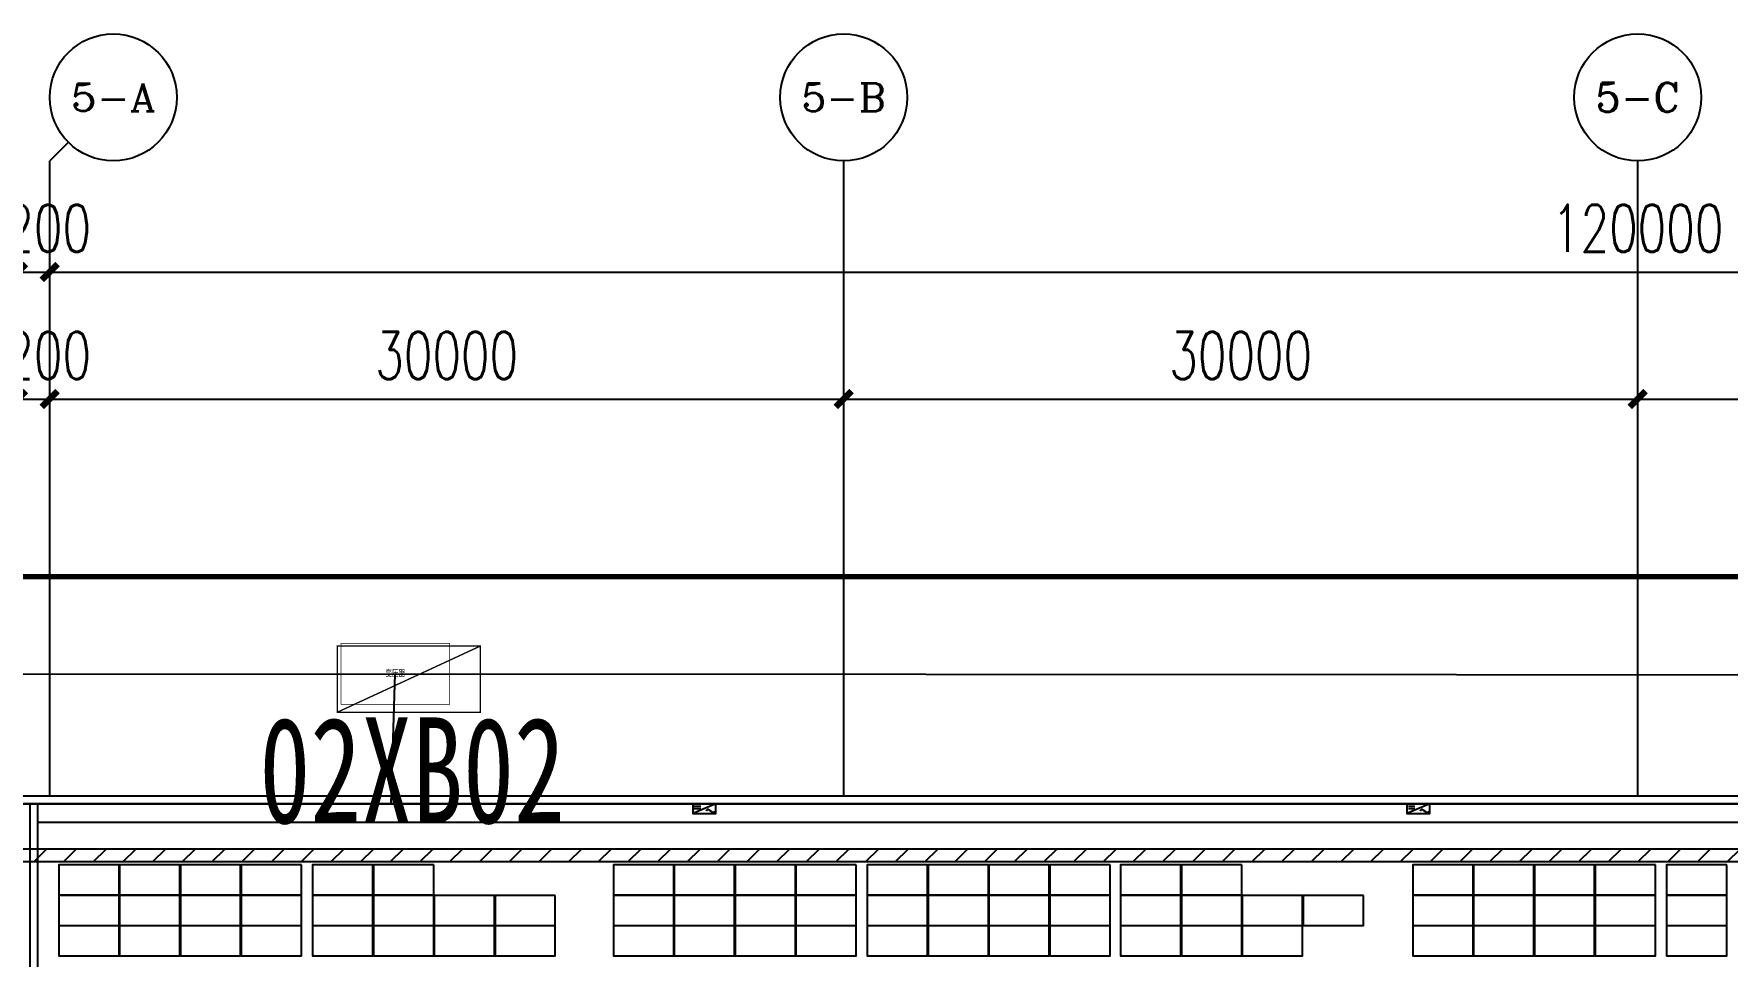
# Model space of a CAD drawing. Header units: millimetres. Extents: x 1218 to 2690, y 1163 to 1758.
# Drawn here: x 1961.8 to 2025.8, y 1488.1 to 1522.9 of the extents above; entities that cross this region are included whole.
import ezdxf
from ezdxf.enums import TextEntityAlignment as Align

# ---------------------------------------------------------------- set-up
doc = ezdxf.new("R2010")
doc.units = ezdxf.units.MM
for name, color, linetype in [('AXIS', 3, 'Continuous'), ('AXIS_TEXT', 7, 'Continuous'), ('PUB_DIM', 3, 'Continuous'), ('WALL', 9, 'Continuous'), ('单元区域外轮廓', 7, 'ByLayer'), ('屋脊线', 7, 'ByLayer'), ('接线图文字', 7, 'Continuous'), ('电缆通道', 7, 'ByLayer'), ('箱变', 7, 'ByLayer'), ('箱逆', 2, 'Continuous'), ('组件', 7, 'ByLayer'), ('运维走道板', 1, 'Continuous'), ('逆变器', 7, 'ByLayer')]:
    doc.layers.add(name, color=color, linetype=linetype)
doc.styles.add('_TCH_AXIS', font='COMPLEX', dxfattribs={"bigfont": 'GBCBIG'})
doc.styles.add('_TCH_DIM_T3', font='SIMPLEX', dxfattribs={"width": 0.705882, "bigfont": 'GBCBIG'})
doc.styles.add('Albedo', font='gbenor', dxfattribs={"bigfont": 'gbcbig'})
doc.styles.add('COMPLEX', font='COMPLEX')
doc.styles.add('仿宋1250', font='', dxfattribs={"width": 0.7071, "height": 1250})
doc.styles.get('仿宋1250').set_extended_font_data('FangSong')
doc.dimstyles.new('_TCH_ARCH&&600', dxfattribs={"dimtxt": 1785, "dimasz": 600, "dimexe": 1500, "dimexo": 1800, "dimgap": 757.5, "dimtad": 1, "dimdec": 0, "dimtxsty": '_TCH_DIM_T3', "dimblk": 'ARCHTICK', "dimcen": 2.5, "dimclrt": 7, "dimazin": 2, "dimtfac": 1, "dimtdec": 0, "dimtix": 1, "dimtmove": 2, "dimatfit": 3})

# ---------------------------------------------------------------- blocks, each defined once
blk = doc.blocks.new('_ArchTick')
at = {"color": 0, "linetype": 'ByBlock', "const_width": 0.4}
blk.add_lwpolyline([(-0.5, -0.5), (0.5, 0.5)], dxfattribs=at)
blk = doc.blocks.new('*D363')
at = {"layer": 'AXIS', "color": 0, "lineweight": -2, "transparency": 16777216}
for p, q in [((754960, 2024904), (754960, 2044404)), ((874960, 2024904), (874960, 2044404)), ((754960, 2042904), (874960, 2042904))]:
    blk.add_line(p, q, dxfattribs=at)
at = {"layer": 'Defpoints', "color": 0, "transparency": 16777216}
for p in [(874960, 2042904), (754960, 2023104), (874960, 2023104)]:
    blk.add_point(p, dxfattribs=at)
at = {"layer": 'AXIS', "color": 0, "lineweight": -2, "transparency": 16777216, "xscale": 600, "yscale": 600, "zscale": 600, "rotation": 180}
blk.add_blockref('_ArchTick', (754960, 2042904), dxfattribs=at)
at = {"layer": 'AXIS', "color": 0, "lineweight": -2, "transparency": 16777216, "xscale": 600, "yscale": 600, "zscale": 600}
blk.add_blockref('_ArchTick', (874960, 2042904), dxfattribs=at)
at = {"layer": 'AXIS', "color": 7, "transparency": 16777216, "insert": (814960, 2044554), "char_height": 1785, "attachment_point": 5, "style": '_TCH_DIM_T3'}
blk.add_mtext('\\A1;120000', dxfattribs=at)
blk = doc.blocks.new('*D364')
at = {"layer": 'AXIS', "color": 0, "lineweight": -2, "transparency": 16777216}
for p, q in [((754960, 2024904), (754960, 2039604)), ((784960, 2024904), (784960, 2039604)), ((754960, 2038104), (784960, 2038104))]:
    blk.add_line(p, q, dxfattribs=at)
at = {"layer": 'Defpoints', "color": 0, "transparency": 16777216}
for p in [(784960, 2038104), (754960, 2023104), (784960, 2023104)]:
    blk.add_point(p, dxfattribs=at)
at = {"layer": 'AXIS', "color": 0, "lineweight": -2, "transparency": 16777216, "xscale": 600, "yscale": 600, "zscale": 600, "rotation": 180}
blk.add_blockref('_ArchTick', (754960, 2038104), dxfattribs=at)
at = {"layer": 'AXIS', "color": 0, "lineweight": -2, "transparency": 16777216, "xscale": 600, "yscale": 600, "zscale": 600}
blk.add_blockref('_ArchTick', (784960, 2038104), dxfattribs=at)
at = {"layer": 'AXIS', "color": 7, "transparency": 16777216, "insert": (769960, 2039754), "char_height": 1785, "attachment_point": 5, "style": '_TCH_DIM_T3'}
blk.add_mtext('\\A1;30000', dxfattribs=at)
blk = doc.blocks.new('*D365')
at = {"layer": 'AXIS', "color": 0, "lineweight": -2, "transparency": 16777216}
for p, q in [((784960, 2024904), (784960, 2039604)), ((814960, 2024904), (814960, 2039604)), ((784960, 2038104), (814960, 2038104))]:
    blk.add_line(p, q, dxfattribs=at)
at = {"layer": 'Defpoints', "color": 0, "transparency": 16777216}
for p in [(814960, 2038104), (784960, 2023104), (814960, 2023104)]:
    blk.add_point(p, dxfattribs=at)
at = {"layer": 'AXIS', "color": 0, "lineweight": -2, "transparency": 16777216, "xscale": 600, "yscale": 600, "zscale": 600, "rotation": 180}
blk.add_blockref('_ArchTick', (784960, 2038104), dxfattribs=at)
at = {"layer": 'AXIS', "color": 0, "lineweight": -2, "transparency": 16777216, "xscale": 600, "yscale": 600, "zscale": 600}
blk.add_blockref('_ArchTick', (814960, 2038104), dxfattribs=at)
at = {"layer": 'AXIS', "color": 7, "transparency": 16777216, "insert": (799960, 2039754), "char_height": 1785, "attachment_point": 5, "style": '_TCH_DIM_T3'}
blk.add_mtext('\\A1;30000', dxfattribs=at)
blk = doc.blocks.new('*D366')
at = {"layer": 'AXIS', "color": 0, "lineweight": -2, "transparency": 16777216}
for p, q in [((814960, 2024904), (814960, 2039604)), ((844960, 2024904), (844960, 2039604)), ((814960, 2038104), (844960, 2038104))]:
    blk.add_line(p, q, dxfattribs=at)
at = {"layer": 'Defpoints', "color": 0, "transparency": 16777216}
for p in [(844960, 2038104), (814960, 2023104), (844960, 2023104)]:
    blk.add_point(p, dxfattribs=at)
at = {"layer": 'AXIS', "color": 0, "lineweight": -2, "transparency": 16777216, "xscale": 600, "yscale": 600, "zscale": 600, "rotation": 180}
blk.add_blockref('_ArchTick', (814960, 2038104), dxfattribs=at)
at = {"layer": 'AXIS', "color": 0, "lineweight": -2, "transparency": 16777216, "xscale": 600, "yscale": 600, "zscale": 600}
blk.add_blockref('_ArchTick', (844960, 2038104), dxfattribs=at)
at = {"layer": 'AXIS', "color": 7, "transparency": 16777216, "insert": (829960, 2039754), "char_height": 1785, "attachment_point": 5, "style": '_TCH_DIM_T3'}
blk.add_mtext('\\A1;30000', dxfattribs=at)
blk = doc.blocks.new('*D138')
at = {"layer": 'Defpoints', "color": 0, "transparency": 16777216}
for p in [(754960, 2038104), (753760, 2023104), (754960, 2023104)]:
    blk.add_point(p, dxfattribs=at)
at = {"layer": 'PUB_DIM', "color": 0, "lineweight": -2, "transparency": 16777216}
for p, q in [((753760, 2024904), (753760, 2039604)), ((754960, 2024904), (754960, 2039604)), ((753760, 2038104), (753160, 2038104)), ((753760, 2038104), (754960, 2038104)), ((754960, 2038104), (755560, 2038104))]:
    blk.add_line(p, q, dxfattribs=at)
at = {"layer": 'PUB_DIM', "color": 0, "lineweight": -2, "transparency": 16777216, "xscale": 600, "yscale": 600, "zscale": 600}
blk.add_blockref('_ArchTick', (753760, 2038104), dxfattribs=at)
at = {"layer": 'PUB_DIM', "color": 0, "lineweight": -2, "transparency": 16777216, "xscale": 600, "yscale": 600, "zscale": 600, "rotation": 180}
blk.add_blockref('_ArchTick', (754960, 2038104), dxfattribs=at)
at = {"layer": 'PUB_DIM', "color": 7, "transparency": 16777216, "insert": (754360, 2039754), "char_height": 1785, "attachment_point": 5, "style": '_TCH_DIM_T3'}
blk.add_mtext('\\A1;1200', dxfattribs=at)
blk = doc.blocks.new('*D139')
at = {"layer": 'Defpoints', "color": 0, "transparency": 16777216}
for p in [(754960, 2042904), (753760, 2023104), (754960, 2023104)]:
    blk.add_point(p, dxfattribs=at)
at = {"layer": 'PUB_DIM', "color": 0, "lineweight": -2, "transparency": 16777216}
for p, q in [((753760, 2024904), (753760, 2044404)), ((754960, 2024904), (754960, 2044404)), ((753760, 2042904), (753160, 2042904)), ((753760, 2042904), (754960, 2042904)), ((754960, 2042904), (755560, 2042904))]:
    blk.add_line(p, q, dxfattribs=at)
at = {"layer": 'PUB_DIM', "color": 0, "lineweight": -2, "transparency": 16777216, "xscale": 600, "yscale": 600, "zscale": 600}
blk.add_blockref('_ArchTick', (753760, 2042904), dxfattribs=at)
at = {"layer": 'PUB_DIM', "color": 0, "lineweight": -2, "transparency": 16777216, "xscale": 600, "yscale": 600, "zscale": 600, "rotation": 180}
blk.add_blockref('_ArchTick', (754960, 2042904), dxfattribs=at)
at = {"layer": 'PUB_DIM', "color": 7, "transparency": 16777216, "insert": (754360, 2044554), "char_height": 1785, "attachment_point": 5, "style": '_TCH_DIM_T3'}
blk.add_mtext('\\A1;1200', dxfattribs=at)
blk = doc.blocks.new('_AXISO')
blk.add_circle((0, 0), 0.5)
at = {"layer": 'AXIS_TEXT', "style": 'COMPLEX', "width": 1.041667}
blk.add_attdef('A', text='', height=0.56, dxfattribs=at).set_placement((-0.25, -0.28), (0.25, -0.28), align=Align.FIT)
blk = doc.blocks.new('*D158')
at = {"layer": 'AXIS', "color": 0, "lineweight": -2, "transparency": 16777216}
for p, q in [((754960, 2024904), (754960, 2044404)), ((874960, 2024904), (874960, 2044404)), ((754960, 2042904), (874960, 2042904))]:
    blk.add_line(p, q, dxfattribs=at)
at = {"layer": 'Defpoints', "color": 0, "transparency": 16777216}
for p in [(874960, 2042904), (754960, 2023104), (874960, 2023104)]:
    blk.add_point(p, dxfattribs=at)
at = {"layer": 'AXIS', "color": 0, "lineweight": -2, "transparency": 16777216, "xscale": 600, "yscale": 600, "zscale": 600, "rotation": 180}
blk.add_blockref('_ArchTick', (754960, 2042904), dxfattribs=at)
at = {"layer": 'AXIS', "color": 0, "lineweight": -2, "transparency": 16777216, "xscale": 600, "yscale": 600, "zscale": 600}
blk.add_blockref('_ArchTick', (874960, 2042904), dxfattribs=at)
at = {"layer": 'AXIS', "color": 7, "transparency": 16777216, "insert": (814960, 2044554), "char_height": 1785, "attachment_point": 5, "style": '_TCH_DIM_T3'}
blk.add_mtext('\\A1;120000', dxfattribs=at)
blk = doc.blocks.new('*D159')
at = {"layer": 'AXIS', "color": 0, "lineweight": -2, "transparency": 16777216}
for p, q in [((754960, 2024904), (754960, 2039604)), ((784960, 2024904), (784960, 2039604)), ((754960, 2038104), (784960, 2038104))]:
    blk.add_line(p, q, dxfattribs=at)
at = {"layer": 'Defpoints', "color": 0, "transparency": 16777216}
for p in [(784960, 2038104), (754960, 2023104), (784960, 2023104)]:
    blk.add_point(p, dxfattribs=at)
at = {"layer": 'AXIS', "color": 0, "lineweight": -2, "transparency": 16777216, "xscale": 600, "yscale": 600, "zscale": 600, "rotation": 180}
blk.add_blockref('_ArchTick', (754960, 2038104), dxfattribs=at)
at = {"layer": 'AXIS', "color": 0, "lineweight": -2, "transparency": 16777216, "xscale": 600, "yscale": 600, "zscale": 600}
blk.add_blockref('_ArchTick', (784960, 2038104), dxfattribs=at)
at = {"layer": 'AXIS', "color": 7, "transparency": 16777216, "insert": (769960, 2039754), "char_height": 1785, "attachment_point": 5, "style": '_TCH_DIM_T3'}
blk.add_mtext('\\A1;30000', dxfattribs=at)
blk = doc.blocks.new('*D160')
at = {"layer": 'AXIS', "color": 0, "lineweight": -2, "transparency": 16777216}
for p, q in [((784960, 2024904), (784960, 2039604)), ((814960, 2024904), (814960, 2039604)), ((784960, 2038104), (814960, 2038104))]:
    blk.add_line(p, q, dxfattribs=at)
at = {"layer": 'Defpoints', "color": 0, "transparency": 16777216}
for p in [(814960, 2038104), (784960, 2023104), (814960, 2023104)]:
    blk.add_point(p, dxfattribs=at)
at = {"layer": 'AXIS', "color": 0, "lineweight": -2, "transparency": 16777216, "xscale": 600, "yscale": 600, "zscale": 600, "rotation": 180}
blk.add_blockref('_ArchTick', (784960, 2038104), dxfattribs=at)
at = {"layer": 'AXIS', "color": 0, "lineweight": -2, "transparency": 16777216, "xscale": 600, "yscale": 600, "zscale": 600}
blk.add_blockref('_ArchTick', (814960, 2038104), dxfattribs=at)
at = {"layer": 'AXIS', "color": 7, "transparency": 16777216, "insert": (799960, 2039754), "char_height": 1785, "attachment_point": 5, "style": '_TCH_DIM_T3'}
blk.add_mtext('\\A1;30000', dxfattribs=at)
blk = doc.blocks.new('*D161')
at = {"layer": 'AXIS', "color": 0, "lineweight": -2, "transparency": 16777216}
for p, q in [((814960, 2024904), (814960, 2039604)), ((844960, 2024904), (844960, 2039604)), ((814960, 2038104), (844960, 2038104))]:
    blk.add_line(p, q, dxfattribs=at)
at = {"layer": 'Defpoints', "color": 0, "transparency": 16777216}
for p in [(844960, 2038104), (814960, 2023104), (844960, 2023104)]:
    blk.add_point(p, dxfattribs=at)
at = {"layer": 'AXIS', "color": 0, "lineweight": -2, "transparency": 16777216, "xscale": 600, "yscale": 600, "zscale": 600, "rotation": 180}
blk.add_blockref('_ArchTick', (814960, 2038104), dxfattribs=at)
at = {"layer": 'AXIS', "color": 0, "lineweight": -2, "transparency": 16777216, "xscale": 600, "yscale": 600, "zscale": 600}
blk.add_blockref('_ArchTick', (844960, 2038104), dxfattribs=at)
at = {"layer": 'AXIS', "color": 7, "transparency": 16777216, "insert": (829960, 2039754), "char_height": 1785, "attachment_point": 5, "style": '_TCH_DIM_T3'}
blk.add_mtext('\\A1;30000', dxfattribs=at)
blk = doc.blocks.new('*D555')
at = {"layer": 'Defpoints', "color": 0, "transparency": 16777216}
for p in [(754960, 2038104), (753760, 2023104), (754960, 2023104)]:
    blk.add_point(p, dxfattribs=at)
at = {"layer": 'PUB_DIM', "color": 0, "lineweight": -2, "transparency": 16777216}
for p, q in [((753760, 2024904), (753760, 2039604)), ((754960, 2024904), (754960, 2039604)), ((753760, 2038104), (753160, 2038104)), ((753760, 2038104), (754960, 2038104)), ((754960, 2038104), (755560, 2038104))]:
    blk.add_line(p, q, dxfattribs=at)
at = {"layer": 'PUB_DIM', "color": 0, "lineweight": -2, "transparency": 16777216, "xscale": 600, "yscale": 600, "zscale": 600}
blk.add_blockref('_ArchTick', (753760, 2038104), dxfattribs=at)
at = {"layer": 'PUB_DIM', "color": 0, "lineweight": -2, "transparency": 16777216, "xscale": 600, "yscale": 600, "zscale": 600, "rotation": 180}
blk.add_blockref('_ArchTick', (754960, 2038104), dxfattribs=at)
at = {"layer": 'PUB_DIM', "color": 7, "transparency": 16777216, "insert": (754360, 2039754), "char_height": 1785, "attachment_point": 5, "style": '_TCH_DIM_T3'}
blk.add_mtext('\\A1;1200', dxfattribs=at)
blk = doc.blocks.new('*D556')
at = {"layer": 'Defpoints', "color": 0, "transparency": 16777216}
for p in [(754960, 2042904), (753760, 2023104), (754960, 2023104)]:
    blk.add_point(p, dxfattribs=at)
at = {"layer": 'PUB_DIM', "color": 0, "lineweight": -2, "transparency": 16777216}
for p, q in [((753760, 2024904), (753760, 2044404)), ((754960, 2024904), (754960, 2044404)), ((753760, 2042904), (753160, 2042904)), ((753760, 2042904), (754960, 2042904)), ((754960, 2042904), (755560, 2042904))]:
    blk.add_line(p, q, dxfattribs=at)
at = {"layer": 'PUB_DIM', "color": 0, "lineweight": -2, "transparency": 16777216, "xscale": 600, "yscale": 600, "zscale": 600}
blk.add_blockref('_ArchTick', (753760, 2042904), dxfattribs=at)
at = {"layer": 'PUB_DIM', "color": 0, "lineweight": -2, "transparency": 16777216, "xscale": 600, "yscale": 600, "zscale": 600, "rotation": 180}
blk.add_blockref('_ArchTick', (754960, 2042904), dxfattribs=at)
at = {"layer": 'PUB_DIM', "color": 7, "transparency": 16777216, "insert": (754360, 2044554), "char_height": 1785, "attachment_point": 5, "style": '_TCH_DIM_T3'}
blk.add_mtext('\\A1;1200', dxfattribs=at)
blk = doc.blocks.new('*U582')
at = {"layer": '单元区域外轮廓', "color": 2}
blk.add_polyline3d([(582600, -78700, 12000), (-582600, -78700, 12000), (-582600, 78700, 12000), (582600, 78700, 12000)], close=True, dxfattribs=at)
at = {"flags": 1}
for tag in ['unit_id', 'unit_name', 'parapet_height', 'ground_elevation', 'is_enable_parapet']:
    blk.add_attdef(tag, (0, 0), '', height=2.5, dxfattribs=at)
blk = doc.blocks.new('*U583')
at = {"layer": '屋脊线', "color": 30}
blk.add_line((582600, 78700, 12000), (-582600, 78700, 12000), dxfattribs=at)
at = {"flags": 1}
for tag in ['unit_id', 'unit_name']:
    blk.add_attdef(tag, (0, 0), '', height=2.5, dxfattribs=at)
blk = doc.blocks.new('*U586')
at = {"color": 0}
blk.add_polyline3d([(0, 0, 0), (-227.8, 0, 0), (-227.8, -113.3, 5.8), (0, -113.3, 5.8)], close=True, dxfattribs=at)
at = {"flags": 1}
for tag in ['mounting-hole-spacing1', 'mounting-hole-spacing2', 'module-material', 'vmpo', 'voco', 'silicon-material', 'panel-length', 'panel-width', 'panel-height', 'userid', 'theme', 'note', 'name', 'pmax', 'company-name', 'id', 'impo', 'isco']:
    blk.add_attdef(tag, (0, 0), '', height=2.5, dxfattribs=at)
blk = doc.blocks.new('*U587')
at = {"layer": '组件', "color": 12}
for p in [(9681.7, 7639.6, 1221.7), (9911.5, 7639.6, 1221.7), (10141.3, 7639.6, 1221.7), (10371.1, 7639.6, 1221.7), (10640.9, 7639.6, 1221.7), (10870.7, 7639.6, 1221.7), (9681.7, 7524.4, 1227.6), (9911.5, 7524.4, 1227.6), (10141.3, 7524.4, 1227.6), (10371.1, 7524.4, 1227.6), (10640.9, 7524.4, 1227.6), (10870.7, 7524.4, 1227.6), (11100.5, 7524.4, 1227.6), (11330.3, 7524.4, 1227.6), (9681.7, 7409.1, 1233.4), (9911.5, 7409.1, 1233.4), (10141.3, 7409.1, 1233.4), (10371.1, 7409.1, 1233.4), (10640.9, 7409.1, 1233.4), (10870.7, 7409.1, 1233.4), (11100.5, 7409.1, 1233.4), (11330.3, 7409.1, 1233.4)]:
    blk.add_blockref('*U586', p, dxfattribs=at)
at = {"layer": '组件', "color": 240}
for p in [(11777.6, 7639.6, 1221.7), (12007.4, 7639.6, 1221.7), (12237.2, 7639.6, 1221.7), (12467, 7639.6, 1221.7), (12736.8, 7639.6, 1221.7), (12966.6, 7639.6, 1221.7), (13196.4, 7639.6, 1221.7), (13426.2, 7639.6, 1221.7), (13694, 7639.6, 1221.7), (13923.8, 7639.6, 1221.7), (11777.6, 7524.4, 1227.6), (12007.4, 7524.4, 1227.6), (12237.2, 7524.4, 1227.6), (12467, 7524.4, 1227.6), (12736.8, 7524.4, 1227.6), (12966.6, 7524.4, 1227.6), (13196.4, 7524.4, 1227.6), (13426.2, 7524.4, 1227.6), (13694, 7524.4, 1227.6), (13923.8, 7524.4, 1227.6), (11777.6, 7409.1, 1233.4), (12007.4, 7409.1, 1233.4), (12237.2, 7409.1, 1233.4), (12467, 7409.1, 1233.4), (12736.8, 7409.1, 1233.4), (12966.6, 7409.1, 1233.4), (13196.4, 7409.1, 1233.4), (13426.2, 7409.1, 1233.4), (13694, 7409.1, 1233.4), (13923.8, 7409.1, 1233.4), (14153.6, 7409.1, 1233.4)]:
    blk.add_blockref('*U586', p, dxfattribs=at)
at = {"layer": '组件', "color": 100}
for p in [(14797.8, 7639.6, 1221.7), (15027.6, 7639.6, 1221.7), (15257.4, 7639.6, 1221.7), (15487.2, 7639.6, 1221.7), (15757, 7639.6, 1221.7), (14153.6, 7524.4, 1227.6), (14383.4, 7524.4, 1227.6), (14797.8, 7524.4, 1227.6), (15027.6, 7524.4, 1227.6), (15257.4, 7524.4, 1227.6), (15487.2, 7524.4, 1227.6), (15757, 7524.4, 1227.6), (14797.8, 7409.1, 1233.4), (15027.6, 7409.1, 1233.4), (15257.4, 7409.1, 1233.4), (15487.2, 7409.1, 1233.4), (15757, 7409.1, 1233.4)]:
    blk.add_blockref('*U586', p, dxfattribs=at)
at = {"flags": 1}
for tag in ['offset-x', 'offset-y', 'mode', 'tilt', 'azimuth', 'align', 'array-mode', 'panel-x', 'panel-y', 'panel-per-row', 'bracket-type', 'bracket-value', 'row-per-array']:
    blk.add_attdef(tag, (0, 0), '', height=2.5, dxfattribs=at)
blk = doc.blocks.new('*U630', base_point=(43.5, 18.1))
at = {"color": 0}
for p, q in [((0, 0), (87, 36.1)), ((56.7, 18.2), (81.7, 18.2)), ((56.7, 9.6), (81.7, 9.6))]:
    blk.add_line(p, q, dxfattribs=at)
blk.add_lwpolyline([(0, 0), (87, 0), (87, 36.1), (0, 36.1)], close=True, dxfattribs=at)
blk.add_lwpolyline([(4.7, 27, -0.6815), (15.8, 30.2), (25.5, 23.7, 0.6815), (36.6, 27)], format="xyb", dxfattribs=at)
blk = doc.blocks.new('*U632', base_point=(43.5, 18.1))
at = {"color": 0}
for p, q in [((0, 0), (87, 36.1)), ((56.7, 18.2), (81.7, 18.2)), ((56.7, 9.6), (81.7, 9.6))]:
    blk.add_line(p, q, dxfattribs=at)
blk.add_lwpolyline([(0, 0), (87, 0), (87, 36.1), (0, 36.1)], close=True, dxfattribs=at)
blk.add_lwpolyline([(4.7, 27, -0.6815), (15.8, 30.2), (25.5, 23.7, 0.6815), (36.6, 27)], format="xyb", dxfattribs=at)
blk = doc.blocks.new('*U704', base_point=(205, 115))
at = {"layer": '箱变', "const_width": 2.5}
blk.add_lwpolyline([(0, 0), (410, 0), (410, 230), (0, 230)], close=True, dxfattribs=at)
at = {"layer": '箱变', "style": 'Albedo'}
blk.add_text('变压器', height=25, dxfattribs=at).set_placement((205, 115), align=Align.MIDDLE_CENTER)
blk = doc.blocks.new('DT1')
at = {"layer": 'AXIS', "color": 252, "true_color": 0x939598}
for p, q in [((755662.8, 2047806.7), (754959.9, 2047103.7)), ((754959.9, 2023103.7), (754959.9, 2047103.7)), ((784959.9, 2023103.7), (784959.9, 2047103.7)), ((814959.9, 2023103.7), (814959.9, 2047103.7))]:
    blk.add_line(p, q, dxfattribs=at)
at = {"layer": 'WALL'}
for p, q in [((1243659.9, 2023103.7), (77859.9, 2023103.7)), ((1243359.9, 2022803.7), (78159.9, 2022803.7))]:
    blk.add_line(p, q, dxfattribs=at)
blk.add_lwpolyline([(754509.9, 1865403.7), (754509.9, 2022803.7), (754209.9, 2022803.7), (754209.9, 1865403.7)], close=True, dxfattribs=at)
blk.add_lwpolyline([(875409.9, 2022103.7), (754509.9, 2022103.7)], dxfattribs=at)
at = {"layer": 'AXIS', "color": 252, "true_color": 0x939598}
ref = blk.add_blockref('_AXISO', (757359.9, 2049503.7), dxfattribs=dict(at, xscale=4800, yscale=4800, zscale=4800))
ref.add_attrib('A', '5-A', dxfattribs={"layer": 'AXIS_TEXT', "height": 1047.55, "style": '_TCH_AXIS'}).set_placement((755763.6, 2048979.9), (758956.1, 2048979.9), align=Align.FIT)
ref = blk.add_blockref('_AXISO', (784959.9, 2049503.7), dxfattribs=dict(at, xscale=4800, yscale=4800, zscale=4800))
ref.add_attrib('A', '5-B', dxfattribs={"layer": 'AXIS_TEXT', "height": 1062.53, "style": '_TCH_AXIS'}).set_placement((783366.1, 2048972.4), (786553.7, 2048972.4), align=Align.FIT)
ref = blk.add_blockref('_AXISO', (814959.9, 2049503.7), dxfattribs=dict(at, xscale=4800, yscale=4800, zscale=4800))
ref.add_attrib('A', '5-C', dxfattribs={"layer": 'AXIS_TEXT', "height": 1093.72, "style": '_TCH_AXIS'}).set_placement((813371.4, 2048956.8), (816548.4, 2048956.8), align=Align.FIT)
for p1, p2, distance, picture, middle in [((754959.9, 2023103.7), (874959.9, 2023103.7), 19800, '*D363', (814959.9, 2044553.7)), ((754959.9, 2023103.7), (874959.9, 2023103.7), 19800, '*D158', (814959.9, 2044553.7)), ((754959.9, 2023103.7), (784959.9, 2023103.7), 15000, '*D364', (769959.9, 2039753.7)), ((754959.9, 2023103.7), (784959.9, 2023103.7), 15000, '*D159', (769959.9, 2039753.7)), ((784959.9, 2023103.7), (814959.9, 2023103.7), 15000, '*D365', (799959.9, 2039753.7)), ((784959.9, 2023103.7), (814959.9, 2023103.7), 15000, '*D160', (799959.9, 2039753.7)), ((814959.9, 2023103.7), (844959.9, 2023103.7), 15000, '*D366', (829959.9, 2039753.7)), ((814959.9, 2023103.7), (844959.9, 2023103.7), 15000, '*D161', (829959.9, 2039753.7))]:
    dim = blk.add_aligned_dim(p1=p1, p2=p2, distance=distance, dimstyle='_TCH_ARCH&&600', dxfattribs=at)
    dim.commit()
    dim.dimension.update_dxf_attribs({"geometry": picture, "text_midpoint": middle})
at = {"layer": 'PUB_DIM', "color": 252, "true_color": 0x939598}
for distance, picture, middle in [(19800, '*D139', (754359.9, 2044553.7)), (19800, '*D556', (754359.9, 2044553.7)), (15000, '*D138', (754359.9, 2039753.7)), (15000, '*D555', (754359.9, 2039753.7))]:
    dim = blk.add_aligned_dim(p1=(753759.9, 2023103.7), p2=(754959.9, 2023103.7), distance=distance, dimstyle='_TCH_ARCH&&600', dxfattribs=at)
    dim.commit()
    dim.dimension.update_dxf_attribs({"geometry": picture, "text_midpoint": middle})

msp = doc.modelspace()

# ---------------------------------------------------------------- hatches: boundary and pattern name
at = {"layer": '运维走道板'}
h = msp.add_hatch(dxfattribs=at)
h.set_pattern_fill('ANSI31', color=1, scale=0.5)
h.set_pattern_definition([(45, (3149.2461, -2326.28056), (-0.561266, 0.561266), [])])
h.paths.add_polyline_path([(1736.626, 1492.159), (2077.67, 1492.159), (2077.67, 1491.659), (1736.626, 1491.659)])

# ---------------------------------------------------------------- linework, layer by layer
at = {"layer": '单元区域外轮廓', "color": 4, "elevation": 12}
msp.add_lwpolyline([(2450.821, 1336.45), (1285.621, 1336.45), (1285.621, 1493.85), (2450.821, 1493.85)], close=True, dxfattribs=at)
at = {"layer": '接线图文字', "color": 2, "const_width": 0.2, "elevation": 12.3}
msp.add_lwpolyline([(1393.993, 1502.439), (2466.121, 1502.439)], dxfattribs=at)
at = {"layer": '电缆通道', "color": 6}
for points in [[(1736.448, 1498.586, 0.01), (1975.478, 1498.77, 0.01)], [(1975.327, 1493.85, 0.001), (1975.478, 1498.77, 0.01)], [(1975.478, 1498.77, 0.01), (2236.178, 1498.604, 0.01)], [(1975.327, 1493.85, 12), (1975.327, 1493.85, 0.001)]]:
    msp.add_polyline3d(points, dxfattribs=at)
at = {"layer": '箱逆', "color": 2, "const_width": 0.05, "elevation": 12.3}
msp.add_lwpolyline([(1973.286, 1499.814), (1978.686, 1499.814), (1978.686, 1497.314), (1973.286, 1497.314)], close=True, dxfattribs=at)
msp.add_lwpolyline([(1973.286, 1497.314), (1978.686, 1499.814)], dxfattribs=at)
at = {"layer": '运维走道板', "elevation": 12.3}
msp.add_lwpolyline([(1736.626, 1492.159), (2077.67, 1492.159), (2077.67, 1491.659), (1736.626, 1491.659), (1736.626, 1492.159)], dxfattribs=at)

# ---------------------------------------------------------------- block references
at = {"xscale": 0.001, "yscale": 0.001, "zscale": 0.001}
msp.add_blockref('DT1', (1207.461, -528.954, 12.3), dxfattribs=at)
at = {"layer": '单元区域外轮廓', "xscale": 0.001, "yscale": 0.001, "zscale": 0.001}
msp.add_blockref('*U582', (1868.221, 1415.15), dxfattribs=at)
at = {"layer": '屋脊线', "xscale": 0.001, "yscale": 0.001, "zscale": 0.001}
msp.add_blockref('*U583', (1868.221, 1415.15), dxfattribs=at)
at = {"layer": '箱变', "xscale": 0.01, "yscale": 0.01, "zscale": 0.01}
msp.add_blockref('*U704', (1975.478, 1498.77, 1.16), dxfattribs=at)
at = {"layer": '组件', "xscale": 0.01, "yscale": 0.01, "zscale": 0.01}
msp.add_blockref('*U587', (1868.221, 1415.15), dxfattribs=at)
at = {"layer": '逆变器', "xscale": 0.01, "yscale": 0.01, "zscale": 0.01, "rotation": 180}
for name, p in [('*U630', (1987.156, 1493.669, 12.577)), ('*U632', (2014.137, 1493.669, 12.577))]:
    msp.add_blockref(name, p, dxfattribs=at)

# ---------------------------------------------------------------- texts
at = {"layer": '箱逆', "style": '仿宋1250', "width": 0.7071}
msp.add_text('02XB02', height=4, dxfattribs=at).set_placement((1976.115, 1495.091, 12.3), align=Align.MIDDLE)

doc.saveas('drawing.dxf')
